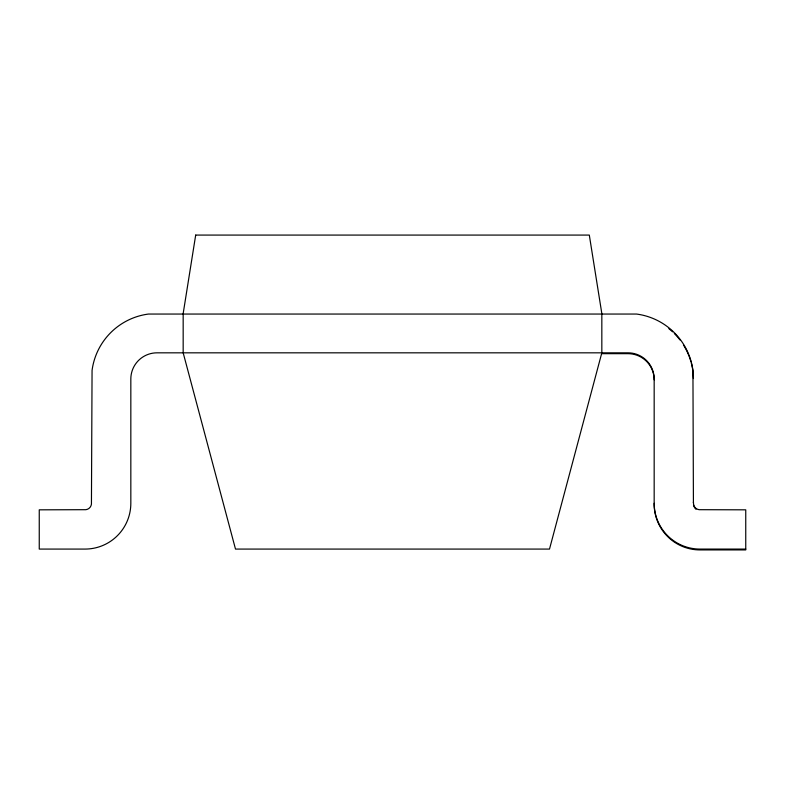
<?xml version="1.0" encoding="UTF-8"?>
<svg xmlns="http://www.w3.org/2000/svg" width="785" height="785" viewBox="0 0 785 785"><rect width="100%" height="100%" fill="white"/><g stroke="black" fill="none" stroke-linecap="round" stroke-linejoin="round"><path stroke-width="1.18" d="M601.83 353.672L628 353.672A26.17 26.17 0 0 1 654.17 379.842M745.75 549.078L699.955 549.078A45.795 45.795 0 0 1 654.17 503.283M693.42 378.556L692.939 371.295A65.498 65.498 0 0 0 691.271 362.886M693.42 501.998L693.557 504.127A6.457 6.457 0 0 0 699.111 509.691L745.75 509.828L745.75 549.922L699.955 549.922A45.795 45.795 0 0 1 654.17 504.137L654.17 378.988A26.17 26.17 0 0 0 628 352.828L157 352.828A26.17 26.17 0 0 0 130.83 378.988L130.83 503.283A45.795 45.795 0 0 1 85.045 549.078L39.25 549.078L39.25 509.828L85.889 509.691A6.457 6.457 0 0 0 91.443 504.127L92.061 370.441A65.498 65.498 0 0 1 148.453 314.049L636.547 314.049A65.498 65.498 0 0 1 692.939 370.441L693.42 502.851M696.03 509.259A6.457 6.457 0 0 1 695.392 508.7M694.833 508.062A6.457 6.457 0 0 1 694.362 507.365M693.989 506.6A6.457 6.457 0 0 1 693.557 504.981M668.84 328.63A65.498 65.498 0 0 1 672.549 331.829M674.315 333.527A65.498 65.498 0 0 1 679.967 339.964M683.46 344.998A65.498 65.498 0 0 1 688.514 354.771M688.975 355.909A65.498 65.498 0 0 1 690.937 361.708M195.691 235.078L183.17 313.578L183.17 352.828L235.5 549.078L549.5 549.078L601.83 352.828L601.83 313.578L589.309 235.078L195.691 235.078"/></g></svg>
